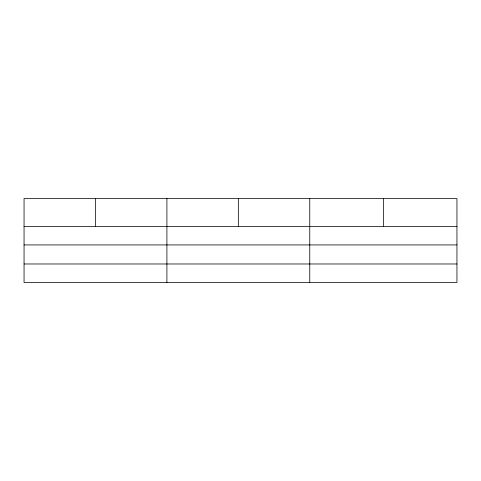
<?xml version="1.0" encoding="UTF-8"?>
<svg xmlns="http://www.w3.org/2000/svg" width="481" height="481" viewBox="0 0 481 481"><rect width="100%" height="100%" fill="white"/><g stroke="black" fill="none" stroke-linecap="round" stroke-linejoin="round"><path stroke-width="0.72" d="M456.95 244.925L456.95 198.527L24.05 198.527L24.05 282.473L456.95 282.473L456.95 244.925L24.05 244.925M24.05 226.437L456.95 226.437M24.05 263.979L456.95 263.979M383.357 198.527L383.357 226.437M309.764 198.527L309.764 282.473M238.335 198.527L238.335 226.437M166.907 198.527L166.907 282.473M95.478 198.527L95.478 226.437"/></g></svg>
